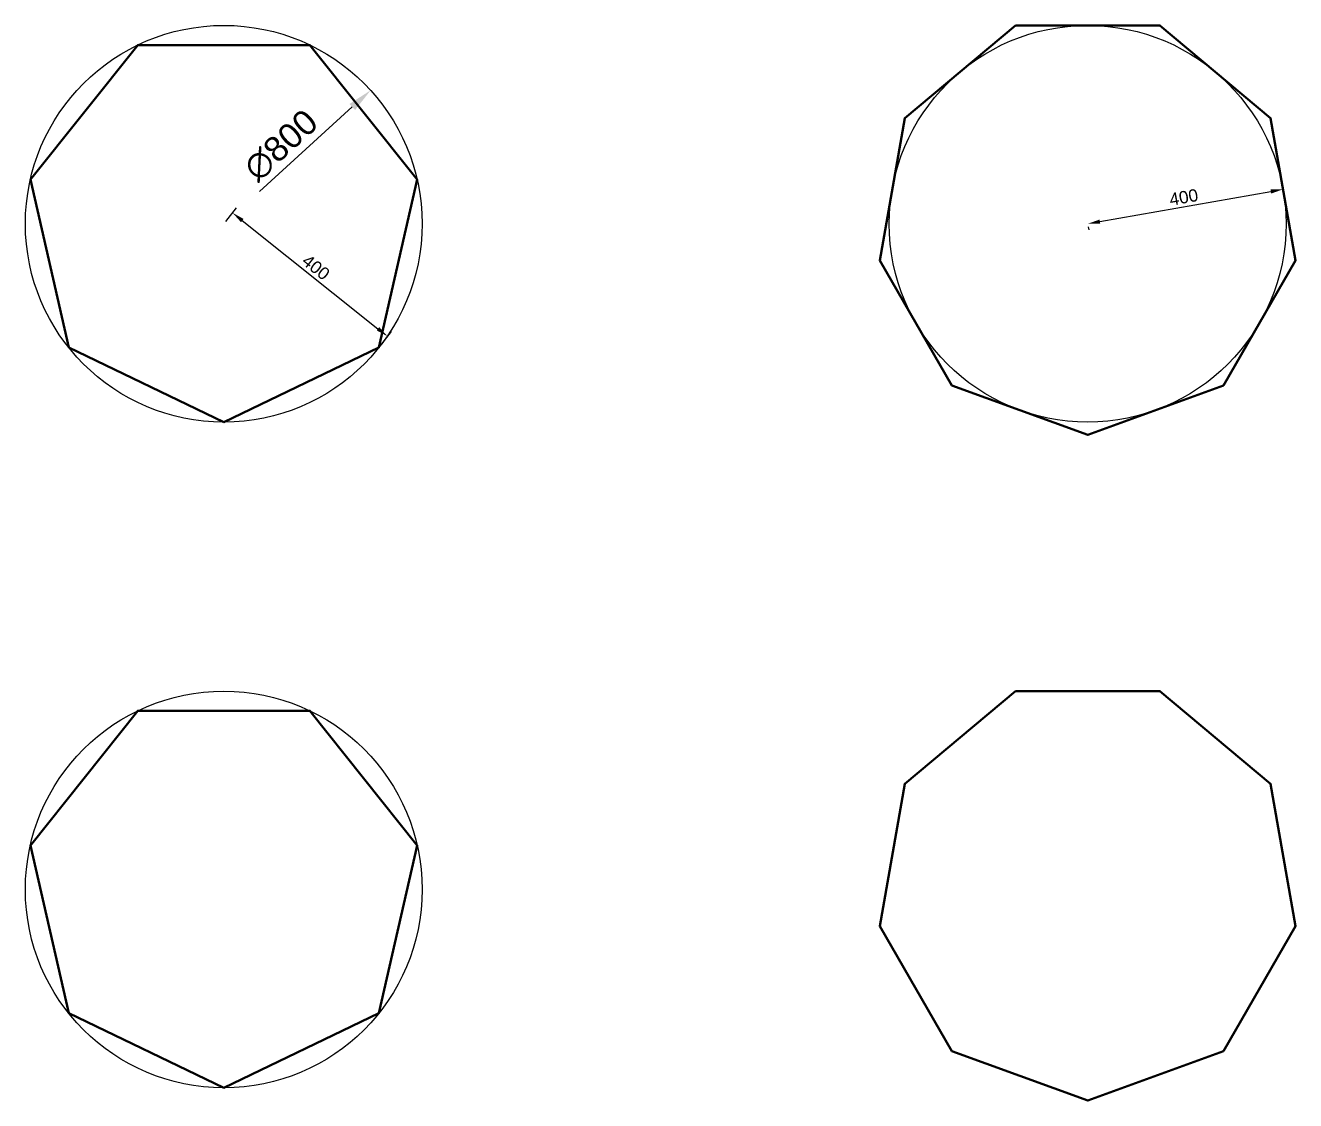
# Model space of a CAD drawing. Header units: centimetres. Extents: x 97323 to 265699, y 20741 to 39605.
# Drawn here: x 97323 to 99884, y 33948 to 36116 of the extents above; entities that cross this region are included whole.
import ezdxf

# ---------------------------------------------------------------- set-up
doc = ezdxf.new("R2010")
doc.units = ezdxf.units.CM
doc.header["$LTSCALE"] = 10
doc.header["$PDMODE"] = 35
doc.header["$PDSIZE"] = 30
for name, color, linetype, lineweight in [('01-FORT-2', 140, 'Continuous', 50), ('01-FORT-4', 70, 'Continuous', 50), ('01-FORT-5', 133, 'Continuous', 25)]:
    doc.layers.add(name, color=color, linetype=linetype, lineweight=lineweight)
doc.layers.add('COTATION', color=7, linetype='Continuous', true_color=0xe61919)
doc.styles.add('ARIAL-SD', font='arial.ttf')
doc.dimstyles.new('ISO-25-SD', dxfattribs={"dimscale": 10, "dimtxt": 2.5, "dimasz": 2.5, "dimexe": 1.25, "dimexo": 0.625, "dimtad": 1, "dimtoh": 1, "dimtxsty": 'ARIAL-SD', "dimcen": 0, "dimadec": 0, "dimazin": 0, "dimtfac": 1, "dimtofl": 0, "dimtmove": 0, "dimatfit": 3, "dimfxl": 1, "dimarcsym": 0})

# ---------------------------------------------------------------- blocks, each defined once
blk = doc.blocks.new('*D52')
at = {"layer": 'COTATION', "color": 0, "lineweight": -2, "transparency": 16777216}
blk.add_line((97794.7, 35781.3), (97981.9, 35951.6), dxfattribs=at)
at = {"layer": 'COTATION', "color": 0, "transparency": 16777216}
blk.add_solid([(97976.3, 35957.7), (97987.6, 35945.4), (98018.9, 35985.2)], dxfattribs=at)
at = {"layer": 'Defpoints', "color": 0, "transparency": 16777216}
for p in [(98018.9, 35985.2), (97427, 35447.1)]:
    blk.add_point(p, dxfattribs=at)
at = {"layer": 'COTATION', "color": 0, "transparency": 16777216, "insert": (97838.3, 35874.3), "char_height": 50, "attachment_point": 5, "rotation": 42.2734, "style": 'ARIAL-SD'}
blk.add_mtext('∅800', dxfattribs=at)
blk = doc.blocks.new('*D53')
at = {"layer": 'COTATION', "color": 0, "lineweight": -2, "transparency": 16777216}
for p, q in [((97726.9, 35721), (97748.4, 35748)), ((97760.2, 35722.7), (98033.8, 35504.4)), ((98039.6, 35471.6), (98061.1, 35498.6))]:
    blk.add_line(p, q, dxfattribs=at)
at = {"layer": 'COTATION', "color": 0, "transparency": 16777216}
for points in [[(97762.8, 35725.9), (97757.6, 35719.4), (97740.6, 35738.3)], [(98036.4, 35507.7), (98031.2, 35501.2), (98053.3, 35488.9)]]:
    blk.add_solid(points, dxfattribs=at)
at = {"layer": 'Defpoints', "color": 0, "transparency": 16777216}
for p in [(97723, 35716.1), (98053.3, 35488.9), (98035.7, 35466.7)]:
    blk.add_point(p, dxfattribs=at)
at = {"layer": 'COTATION', "color": 0, "transparency": 16777216, "insert": (97908.8, 35628.4), "char_height": 25, "attachment_point": 5, "rotation": 321.4286, "style": 'ARIAL-SD'}
blk.add_mtext('400', dxfattribs=at)
blk = doc.blocks.new('*D54')
at = {"layer": 'COTATION', "color": 0, "lineweight": -2, "transparency": 16777216}
for p, q in [((99489.2, 35720.5), (99833.9, 35781.3)), ((99857.4, 35791.7), (99856.3, 35797.9)), ((99465.7, 35710), (99466.8, 35703.8))]:
    blk.add_line(p, q, dxfattribs=at)
at = {"layer": 'COTATION', "color": 0, "transparency": 16777216}
for points in [[(99833.2, 35785.4), (99834.6, 35777.1), (99858.5, 35785.6)], [(99488.5, 35724.6), (99489.9, 35716.4), (99464.6, 35716.1)]]:
    blk.add_solid(points, dxfattribs=at)
at = {"layer": 'Defpoints', "color": 0, "transparency": 16777216}
for p in [(99858.5, 35785.6), (99858.5, 35785.6), (99464.6, 35716.1)]:
    blk.add_point(p, dxfattribs=at)
at = {"layer": 'COTATION', "color": 0, "transparency": 16777216, "insert": (99658.3, 35769.6), "char_height": 25, "attachment_point": 5, "rotation": 10, "style": 'ARIAL-SD'}
blk.add_mtext('400', dxfattribs=at)

msp = doc.modelspace()

# ---------------------------------------------------------------- linework, layer by layer
at = {"layer": '01-FORT-2'}
for points in [[(99319.008, 34773.803), (99095.954, 34586.638), (99045.392, 34299.886), (99190.98, 34047.72), (99464.596, 33948.132), (99738.212, 34047.72), (99883.801, 34299.886), (99833.238, 34586.638), (99610.184, 34773.803)], [(97722.969, 33973.803), (98035.702, 34124.407), (98112.94, 34462.811), (97896.523, 34734.19), (97549.416, 34734.19), (97332.998, 34462.811), (97410.237, 34124.407)]]:
    msp.add_lwpolyline(points, close=True, dxfattribs=at)
at = {"layer": '01-FORT-4'}
for points in [[(99319.008, 36116.134), (99095.954, 35928.969), (99045.392, 35642.217), (99190.98, 35390.051), (99464.596, 35290.463), (99738.212, 35390.051), (99883.801, 35642.217), (99833.238, 35928.969), (99610.184, 36116.134)], [(97722.969, 35316.134), (98035.702, 35466.738), (98112.94, 35805.142), (97896.523, 36076.521), (97549.416, 36076.521), (97332.998, 35805.142), (97410.237, 35466.738)]]:
    msp.add_lwpolyline(points, close=True, dxfattribs=at)
at = {"layer": '01-FORT-5'}
for centre in [(97722.969, 35716.134), (99464.596, 35716.134), (97722.969, 34373.803)]:
    msp.add_circle(centre, 400, dxfattribs=at)

# ---------------------------------------------------------------- dimensions: what is measured, and where the dimension line sits
at = {"layer": 'COTATION'}
dim = msp.add_diameter_dim_2p(p1=(97426.992, 35447.066), p2=(98018.947, 35985.202), dimstyle='ISO-25-SD', override={"dimscale": 20}, dxfattribs=at)
dim.commit()
dim.dimension.update_dxf_attribs({"geometry": '*D52', "text_midpoint": (97864.852, 35845.116), "dimtype": 163})
for p1, p2, distance, picture, middle in [((99464.596, 35716.134), (99858.519, 35785.593), 0, '*D54', (99658.256, 35769.589)), ((97722.969, 35716.134), (98035.702, 35466.738), 28.297, '*D53', (97908.834, 35628.425))]:
    dim = msp.add_aligned_dim(p1=p1, p2=p2, distance=distance, dimstyle='ISO-25-SD', dxfattribs=at)
    dim.commit()
    dim.dimension.update_dxf_attribs({"geometry": picture, "text_midpoint": middle})

doc.saveas('drawing.dxf')
